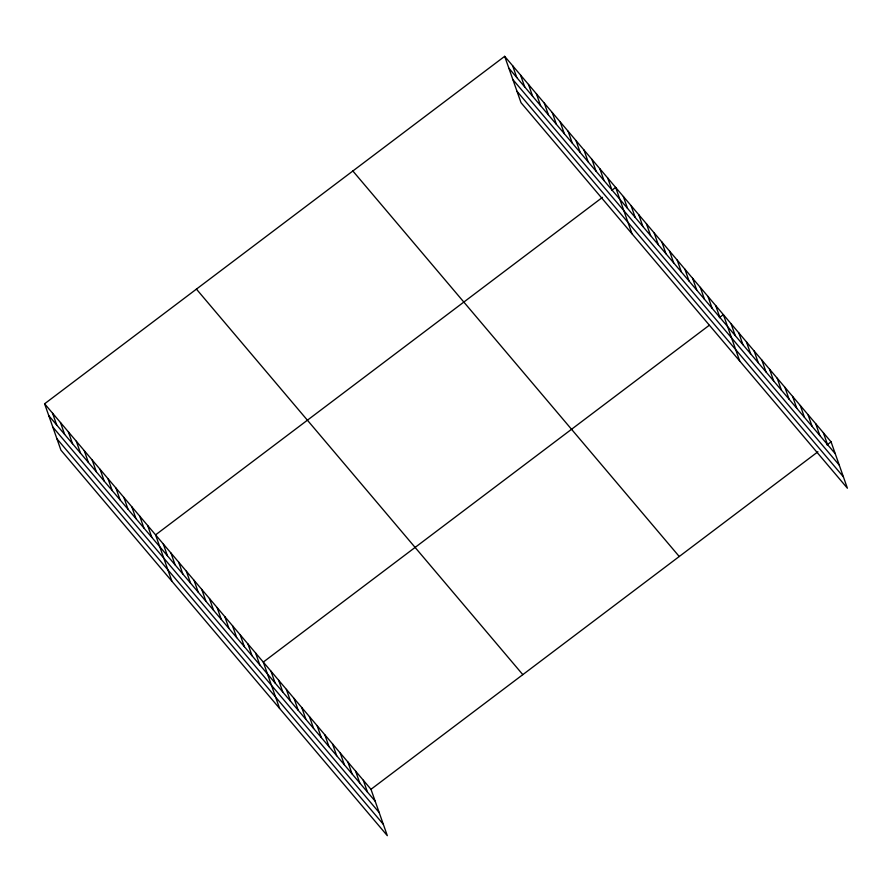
<?xml version="1.0" encoding="UTF-8"?>
<svg xmlns="http://www.w3.org/2000/svg" width="892" height="892" viewBox="0 0 892 892"><rect width="100%" height="100%" fill="white"/><g stroke="black" fill="none" stroke-linecap="round" stroke-linejoin="round"><path stroke-width="1.34" d="M44.6 403.786L370.983 789.308L387.318 835.67L60.935 450.148L44.6 403.786L504.682 56.33L831.065 441.852L847.4 488.214L521.017 102.691L504.682 56.33M602.501 197.344L155.576 534.865L171.9 581.227M611.611 190.464L615.658 187.398L631.982 233.771M709.196 325.324L263.285 662.087L279.609 708.449M719.309 317.686L723.367 314.62L739.691 360.992M370.983 789.308L817.908 451.787M827.018 444.907L831.065 441.852M508.864 68.193L835.246 453.716M512.867 79.578L839.261 465.1M517.003 91.307L843.386 476.83M352.853 170.985L679.247 556.508M196.43 289.12L522.812 674.642M48.781 415.65L375.164 801.172M52.784 427.034L379.178 812.556M56.921 438.764L383.304 824.286M823.372 432.765L827.553 444.629M815.678 423.678L819.859 435.541M807.985 414.59L812.166 426.454M800.302 405.503L804.472 417.367M792.609 396.416L796.779 408.28M784.915 387.329L789.086 399.192M777.222 378.241L781.392 390.105M769.528 369.154L773.698 381.018M761.835 360.067L766.005 371.931M754.141 350.98L758.312 362.843M746.448 341.881L750.618 353.756M738.754 332.794L742.924 344.669M731.061 323.707L735.231 335.582M715.674 305.532L719.844 317.407M707.98 296.445L712.151 308.32M700.287 287.358L704.457 299.233M692.593 278.271L696.764 290.145M684.9 269.183L689.07 281.058M677.206 260.096L681.376 271.971M669.513 251.009L673.683 262.884M661.819 241.922L665.989 253.796M654.126 232.834L658.296 244.709M646.432 223.747L650.602 235.622M638.739 214.66L642.909 226.535M631.045 205.573L635.216 217.447M623.352 196.485L627.522 208.36M607.731 178.043L611.912 189.907M599.803 168.677L603.984 180.541M591.875 159.311L596.057 171.175M583.948 149.956L588.129 161.82M576.02 140.59L580.201 152.454M568.092 131.224L572.274 143.088M560.165 121.87L564.346 133.733M552.237 112.504L556.418 124.367M544.321 103.138L548.491 115.001M536.393 93.771L540.563 105.646M528.465 84.417L532.647 96.28M520.538 75.051L524.719 86.914M512.61 65.685L516.791 77.548M363.289 780.221L367.471 792.085M355.596 771.134L359.777 782.998M347.902 762.047L352.084 773.91M340.209 752.959L344.39 764.823M332.515 743.872L336.697 755.736M324.822 734.785L329.003 746.649M317.128 725.698L321.31 737.561M309.435 716.611L313.616 728.474M301.741 707.523L305.923 719.387M294.048 698.436L298.229 710.3M286.354 689.349L290.536 701.212M278.661 680.262L282.842 692.125M270.967 671.174L275.149 683.038M255.591 653L259.762 664.863M247.898 643.913L252.068 655.776M240.204 634.825L244.375 646.689M232.511 625.738L236.681 637.602M224.817 616.651L228.988 628.514M217.124 607.563L221.294 619.427M209.43 598.476L213.601 610.34M201.737 589.389L205.907 601.253M194.043 580.302L198.214 592.165M186.35 571.214L190.52 583.078M178.656 562.127L182.827 573.991M170.963 553.04L175.133 564.904M163.269 543.953L167.44 555.816M147.648 525.5L151.818 537.363M139.721 516.134L143.902 527.997M131.793 506.767L135.974 518.642M123.865 497.413L128.047 509.276M115.938 488.047L120.119 499.91M108.01 478.681L112.191 490.544M100.082 469.326L104.264 481.189M92.155 459.96L96.336 471.823M84.238 450.594L88.408 462.457M76.311 441.239L80.481 453.103M68.383 431.873L72.553 443.737M60.455 422.507L64.637 434.371M52.528 413.141L56.709 425.016"/></g></svg>
